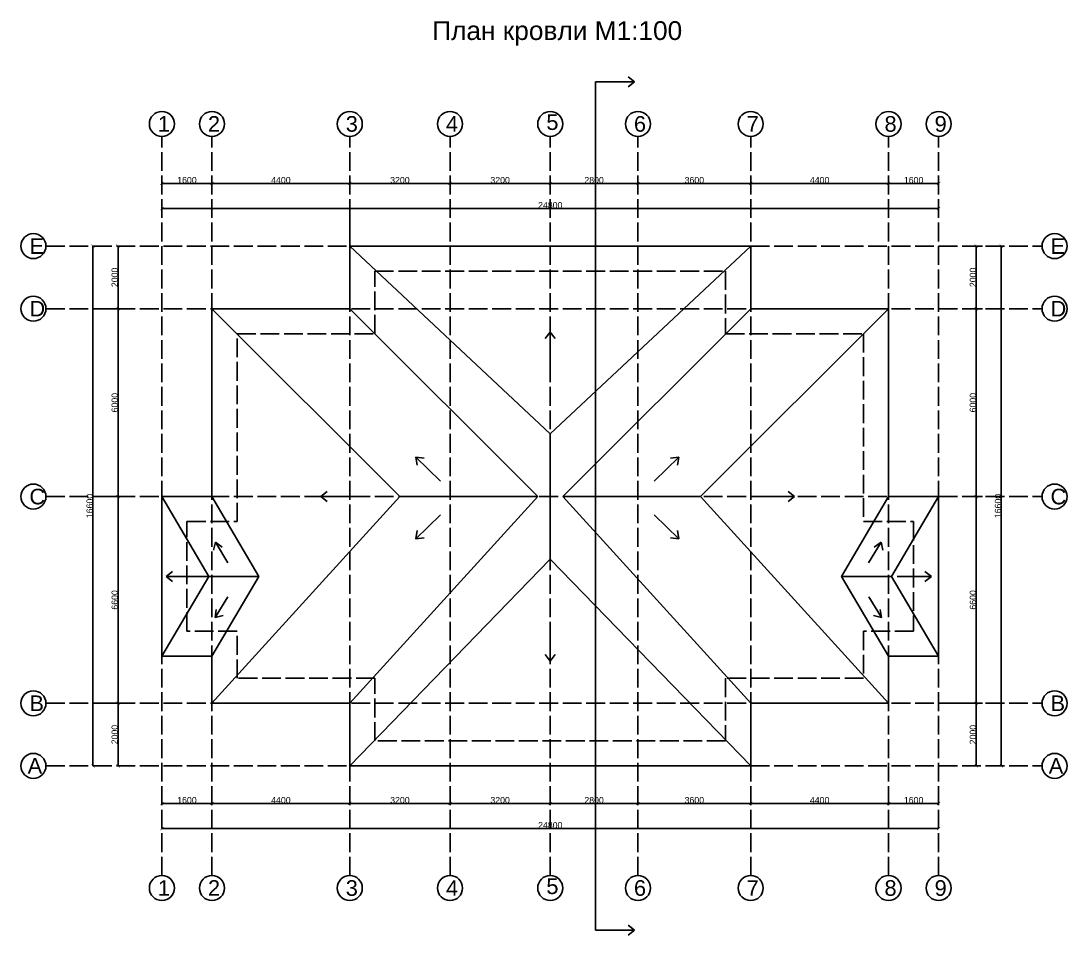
# Model space of a CAD drawing. Header units: millimetres. Extents: x -4280 to 435011, y -161394 to 27828.
# Drawn here: x 46955 to 80355, y -32604 to -3411 of the extents above; entities that cross this region are included whole.
import ezdxf

# ---------------------------------------------------------------- set-up
doc = ezdxf.new("R2010")
doc.units = ezdxf.units.MM
doc.header["$MEASUREMENT"] = 0
doc.linetypes.add('ACAD_ISO02W100', pattern=[15, 12, -3])
for name, color, linetype in [('Fasad bokovoy', 7, 'Continuous'), ('Fundament', 7, 'Continuous'), ('Krovla', 7, 'Continuous')]:
    doc.layers.add(name, color=color, linetype=linetype)
doc.styles.get("Standard").update_dxf_attribs({"font": 'arial.ttf'})
doc.dimstyles.new('GOST', dxfattribs={"dimtxt": 200, "dimasz": 100, "dimexe": 0.18, "dimexo": 0.06, "dimgap": 3, "dimtad": 1, "dimdec": 0, "dimzin": 0, "dimdsep": 46, "dimtxsty": 'Standard', "dimblk": 'ARCHTICK', "dimcen": 0.09, "dimclrt": 256, "dimadec": 0, "dimazin": 0, "dimtfac": 1, "dimtdec": 0, "dimtofl": 0, "dimtmove": 0, "dimatfit": 3, "dimldrblk": 'ARCHTICK', "dimfxl": 200, "dimfxlon": 1, "dimtolj": 1, "dimtzin": 0, "dimarcsym": 0})

# ---------------------------------------------------------------- blocks, each defined once
blk = doc.blocks.new('_ArchTick')
at = {"color": 0, "linetype": 'ByBlock', "const_width": 0.15}
blk.add_lwpolyline([(-0.5, -0.5), (0.5, 0.5)], dxfattribs=at)
blk = doc.blocks.new('*D349')
at = {"layer": 'Defpoints', "color": 0, "transparency": 16777216}
for p in [(49255, -10601), (53055, -10601), (53055, -27201)]:
    blk.add_point(p, dxfattribs=at)
at = {"layer": 'Fundament', "color": 0, "lineweight": -2, "transparency": 16777216}
for p, q in [((49455, -10601), (49254, -10601)), ((49255, -27201), (49255, -10601)), ((49455, -27201), (49254, -27201))]:
    blk.add_line(p, q, dxfattribs=at)
at = {"layer": 'Fundament', "color": 0, "lineweight": -2, "transparency": 16777216, "xscale": 100, "yscale": 100, "zscale": 100}
for p, rotation in [((49255, -10601), 90), ((49255, -27201), 270)]:
    blk.add_blockref('_ArchTick', p, dxfattribs=dict(at, rotation=rotation))
at = {"layer": 'Fundament', "transparency": 16777216, "insert": (49149, -18901), "char_height": 200, "attachment_point": 5, "rotation": 90}
blk.add_mtext('\\A1;16600', dxfattribs=at)
blk = doc.blocks.new('*D354')
at = {"layer": 'Defpoints', "color": 0, "transparency": 16777216}
for p in [(51455, -27001), (53055, -27001), (53055, -28401)]:
    blk.add_point(p, dxfattribs=at)
at = {"layer": 'Fundament', "color": 0, "lineweight": -2, "transparency": 16777216}
for p, q in [((51455, -28201), (51455, -28402)), ((53055, -28201), (53055, -28402)), ((51455, -28401), (53055, -28401))]:
    blk.add_line(p, q, dxfattribs=at)
at = {"layer": 'Fundament', "color": 0, "lineweight": -2, "transparency": 16777216, "xscale": 100, "yscale": 100, "zscale": 100, "rotation": 180}
blk.add_blockref('_ArchTick', (51455, -28401), dxfattribs=at)
at = {"layer": 'Fundament', "color": 0, "lineweight": -2, "transparency": 16777216, "xscale": 100, "yscale": 100, "zscale": 100}
blk.add_blockref('_ArchTick', (53055, -28401), dxfattribs=at)
at = {"layer": 'Fundament', "transparency": 16777216, "insert": (52255, -28296), "char_height": 200, "attachment_point": 5}
blk.add_mtext('\\A1;1600', dxfattribs=at)
blk = doc.blocks.new('*D355')
at = {"layer": 'Defpoints', "color": 0, "transparency": 16777216}
for p in [(57455, -25001), (53055, -27001), (57455, -28401)]:
    blk.add_point(p, dxfattribs=at)
at = {"layer": 'Fundament', "color": 0, "lineweight": -2, "transparency": 16777216}
for p, q in [((53055, -28201), (53055, -28402)), ((57455, -28201), (57455, -28402)), ((53055, -28401), (57455, -28401))]:
    blk.add_line(p, q, dxfattribs=at)
at = {"layer": 'Fundament', "color": 0, "lineweight": -2, "transparency": 16777216, "xscale": 100, "yscale": 100, "zscale": 100, "rotation": 180}
blk.add_blockref('_ArchTick', (53055, -28401), dxfattribs=at)
at = {"layer": 'Fundament', "color": 0, "lineweight": -2, "transparency": 16777216, "xscale": 100, "yscale": 100, "zscale": 100}
blk.add_blockref('_ArchTick', (57455, -28401), dxfattribs=at)
at = {"layer": 'Fundament', "transparency": 16777216, "insert": (55255, -28296), "char_height": 200, "attachment_point": 5}
blk.add_mtext('\\A1;4400', dxfattribs=at)
blk = doc.blocks.new('*D356')
at = {"layer": 'Defpoints', "color": 0, "transparency": 16777216}
for p in [(57455, -25001), (60655, -27001), (60655, -28401)]:
    blk.add_point(p, dxfattribs=at)
at = {"layer": 'Fundament', "color": 0, "lineweight": -2, "transparency": 16777216}
for p, q in [((57455, -28201), (57455, -28402)), ((60655, -28201), (60655, -28402)), ((57455, -28401), (60655, -28401))]:
    blk.add_line(p, q, dxfattribs=at)
at = {"layer": 'Fundament', "color": 0, "lineweight": -2, "transparency": 16777216, "xscale": 100, "yscale": 100, "zscale": 100, "rotation": 180}
blk.add_blockref('_ArchTick', (57455, -28401), dxfattribs=at)
at = {"layer": 'Fundament', "color": 0, "lineweight": -2, "transparency": 16777216, "xscale": 100, "yscale": 100, "zscale": 100}
blk.add_blockref('_ArchTick', (60655, -28401), dxfattribs=at)
at = {"layer": 'Fundament', "transparency": 16777216, "insert": (59055, -28296), "char_height": 200, "attachment_point": 5}
blk.add_mtext('\\A1;3200', dxfattribs=at)
blk = doc.blocks.new('*D357')
at = {"layer": 'Defpoints', "color": 0, "transparency": 16777216}
for p in [(60655, -27001), (63854, -27001), (63854, -28401)]:
    blk.add_point(p, dxfattribs=at)
at = {"layer": 'Fundament', "color": 0, "lineweight": -2, "transparency": 16777216}
for p, q in [((60655, -28201), (60655, -28402)), ((63854, -28201), (63854, -28402)), ((60655, -28401), (63854, -28401))]:
    blk.add_line(p, q, dxfattribs=at)
at = {"layer": 'Fundament', "color": 0, "lineweight": -2, "transparency": 16777216, "xscale": 100, "yscale": 100, "zscale": 100, "rotation": 180}
blk.add_blockref('_ArchTick', (60655, -28401), dxfattribs=at)
at = {"layer": 'Fundament', "color": 0, "lineweight": -2, "transparency": 16777216, "xscale": 100, "yscale": 100, "zscale": 100}
blk.add_blockref('_ArchTick', (63854, -28401), dxfattribs=at)
at = {"layer": 'Fundament', "transparency": 16777216, "insert": (62254, -28296), "char_height": 200, "attachment_point": 5}
blk.add_mtext('\\A1;3200', dxfattribs=at)
blk = doc.blocks.new('*D358')
at = {"layer": 'Defpoints', "color": 0, "transparency": 16777216}
for p in [(63854, -27001), (66655, -27001), (66655, -28401)]:
    blk.add_point(p, dxfattribs=at)
at = {"layer": 'Fundament', "color": 0, "lineweight": -2, "transparency": 16777216}
for p, q in [((63854, -28201), (63854, -28402)), ((66655, -28201), (66655, -28402)), ((63854, -28401), (66655, -28401))]:
    blk.add_line(p, q, dxfattribs=at)
at = {"layer": 'Fundament', "color": 0, "lineweight": -2, "transparency": 16777216, "xscale": 100, "yscale": 100, "zscale": 100, "rotation": 180}
blk.add_blockref('_ArchTick', (63854, -28401), dxfattribs=at)
at = {"layer": 'Fundament', "color": 0, "lineweight": -2, "transparency": 16777216, "xscale": 100, "yscale": 100, "zscale": 100}
blk.add_blockref('_ArchTick', (66655, -28401), dxfattribs=at)
at = {"layer": 'Fundament', "transparency": 16777216, "insert": (65254, -28296), "char_height": 200, "attachment_point": 5}
blk.add_mtext('\\A1;2800', dxfattribs=at)
blk = doc.blocks.new('*D350')
at = {"layer": 'Defpoints', "color": 0, "transparency": 16777216}
for p in [(70255, -25001), (66655, -27001), (70255, -28401)]:
    blk.add_point(p, dxfattribs=at)
at = {"layer": 'Fundament', "color": 0, "lineweight": -2, "transparency": 16777216}
for p, q in [((66655, -28201), (66655, -28402)), ((70255, -28201), (70255, -28402)), ((66655, -28401), (70255, -28401))]:
    blk.add_line(p, q, dxfattribs=at)
at = {"layer": 'Fundament', "color": 0, "lineweight": -2, "transparency": 16777216, "xscale": 100, "yscale": 100, "zscale": 100, "rotation": 180}
blk.add_blockref('_ArchTick', (66655, -28401), dxfattribs=at)
at = {"layer": 'Fundament', "color": 0, "lineweight": -2, "transparency": 16777216, "xscale": 100, "yscale": 100, "zscale": 100}
blk.add_blockref('_ArchTick', (70255, -28401), dxfattribs=at)
at = {"layer": 'Fundament', "transparency": 16777216, "insert": (68455, -28296), "char_height": 200, "attachment_point": 5}
blk.add_mtext('\\A1;3600', dxfattribs=at)
blk = doc.blocks.new('*D351')
at = {"layer": 'Defpoints', "color": 0, "transparency": 16777216}
for p in [(70255, -25001), (74655, -25001), (74655, -28402)]:
    blk.add_point(p, dxfattribs=at)
at = {"layer": 'Fundament', "color": 0, "lineweight": -2, "transparency": 16777216}
for p, q in [((70255, -28202), (70255, -28402)), ((74655, -28202), (74655, -28402)), ((70255, -28402), (74655, -28402))]:
    blk.add_line(p, q, dxfattribs=at)
at = {"layer": 'Fundament', "color": 0, "lineweight": -2, "transparency": 16777216, "xscale": 100, "yscale": 100, "zscale": 100, "rotation": 180}
blk.add_blockref('_ArchTick', (70255, -28402), dxfattribs=at)
at = {"layer": 'Fundament', "color": 0, "lineweight": -2, "transparency": 16777216, "xscale": 100, "yscale": 100, "zscale": 100}
blk.add_blockref('_ArchTick', (74655, -28402), dxfattribs=at)
at = {"layer": 'Fundament', "transparency": 16777216, "insert": (72455, -28296), "char_height": 200, "attachment_point": 5}
blk.add_mtext('\\A1;4400', dxfattribs=at)
blk = doc.blocks.new('*D352')
at = {"layer": 'Defpoints', "color": 0, "transparency": 16777216}
for p in [(74655, -25001), (76255, -25001), (76255, -28401)]:
    blk.add_point(p, dxfattribs=at)
at = {"layer": 'Fundament', "color": 0, "lineweight": -2, "transparency": 16777216}
for p, q in [((74655, -28201), (74655, -28402)), ((76255, -28201), (76255, -28402)), ((74655, -28401), (76255, -28401))]:
    blk.add_line(p, q, dxfattribs=at)
at = {"layer": 'Fundament', "color": 0, "lineweight": -2, "transparency": 16777216, "xscale": 100, "yscale": 100, "zscale": 100, "rotation": 180}
blk.add_blockref('_ArchTick', (74655, -28401), dxfattribs=at)
at = {"layer": 'Fundament', "color": 0, "lineweight": -2, "transparency": 16777216, "xscale": 100, "yscale": 100, "zscale": 100}
blk.add_blockref('_ArchTick', (76255, -28401), dxfattribs=at)
at = {"layer": 'Fundament', "transparency": 16777216, "insert": (75455, -28296), "char_height": 200, "attachment_point": 5}
blk.add_mtext('\\A1;1600', dxfattribs=at)
blk = doc.blocks.new('*D353')
at = {"layer": 'Defpoints', "color": 0, "transparency": 16777216}
for p in [(51455, -27001), (76255, -27001), (76255, -29201)]:
    blk.add_point(p, dxfattribs=at)
at = {"layer": 'Fundament', "color": 0, "lineweight": -2, "transparency": 16777216}
for p, q in [((51455, -29001), (51455, -29202)), ((76255, -29001), (76255, -29202)), ((51455, -29201), (76255, -29201))]:
    blk.add_line(p, q, dxfattribs=at)
at = {"layer": 'Fundament', "color": 0, "lineweight": -2, "transparency": 16777216, "xscale": 100, "yscale": 100, "zscale": 100, "rotation": 180}
blk.add_blockref('_ArchTick', (51455, -29201), dxfattribs=at)
at = {"layer": 'Fundament', "color": 0, "lineweight": -2, "transparency": 16777216, "xscale": 100, "yscale": 100, "zscale": 100}
blk.add_blockref('_ArchTick', (76255, -29201), dxfattribs=at)
at = {"layer": 'Fundament', "transparency": 16777216, "insert": (63855, -29096), "char_height": 200, "attachment_point": 5}
blk.add_mtext('\\A1;24800', dxfattribs=at)
blk = doc.blocks.new('*D345')
at = {"layer": 'Defpoints', "color": 0, "transparency": 16777216}
for p in [(49255, -25201), (50055, -25201), (51455, -27201)]:
    blk.add_point(p, dxfattribs=at)
at = {"layer": 'Fundament', "color": 0, "lineweight": -2, "transparency": 16777216}
for p, q in [((49855, -25201), (50055, -25201)), ((50055, -27201), (50055, -25201)), ((50255, -27201), (50054, -27201))]:
    blk.add_line(p, q, dxfattribs=at)
at = {"layer": 'Fundament', "color": 0, "lineweight": -2, "transparency": 16777216, "xscale": 100, "yscale": 100, "zscale": 100}
for p, rotation in [((50055, -25201), 90), ((50055, -27201), 270)]:
    blk.add_blockref('_ArchTick', p, dxfattribs=dict(at, rotation=rotation))
at = {"layer": 'Fundament', "transparency": 16777216, "insert": (49949, -26201), "char_height": 200, "attachment_point": 5, "rotation": 90}
blk.add_mtext('\\A1;2000', dxfattribs=at)
blk = doc.blocks.new('*D346')
at = {"layer": 'Defpoints', "color": 0, "transparency": 16777216}
for p in [(48655, -18601), (50055, -18601), (47755, -25201)]:
    blk.add_point(p, dxfattribs=at)
at = {"layer": 'Fundament', "color": 0, "lineweight": -2, "transparency": 16777216}
for p, q in [((49855, -18601), (50055, -18601)), ((50055, -25201), (50055, -18601)), ((49855, -25201), (50055, -25201))]:
    blk.add_line(p, q, dxfattribs=at)
at = {"layer": 'Fundament', "color": 0, "lineweight": -2, "transparency": 16777216, "xscale": 100, "yscale": 100, "zscale": 100}
for p, rotation in [((50055, -18601), 90), ((50055, -25201), 270)]:
    blk.add_blockref('_ArchTick', p, dxfattribs=dict(at, rotation=rotation))
at = {"layer": 'Fundament', "transparency": 16777216, "insert": (49949, -21901), "char_height": 200, "attachment_point": 5, "rotation": 90}
blk.add_mtext('\\A1;6600', dxfattribs=at)
blk = doc.blocks.new('*D347')
at = {"layer": 'Defpoints', "color": 0, "transparency": 16777216}
for p in [(47755, -12601), (50055, -12601), (48655, -18601)]:
    blk.add_point(p, dxfattribs=at)
at = {"layer": 'Fundament', "color": 0, "lineweight": -2, "transparency": 16777216}
for p, q in [((49855, -12601), (50055, -12601)), ((50055, -18601), (50055, -12601)), ((49855, -18601), (50055, -18601))]:
    blk.add_line(p, q, dxfattribs=at)
at = {"layer": 'Fundament', "color": 0, "lineweight": -2, "transparency": 16777216, "xscale": 100, "yscale": 100, "zscale": 100}
for p, rotation in [((50055, -12601), 90), ((50055, -18601), 270)]:
    blk.add_blockref('_ArchTick', p, dxfattribs=dict(at, rotation=rotation))
at = {"layer": 'Fundament', "transparency": 16777216, "insert": (49949, -15601), "char_height": 200, "attachment_point": 5, "rotation": 90}
blk.add_mtext('\\A1;6000', dxfattribs=at)
blk = doc.blocks.new('*D348')
at = {"layer": 'Defpoints', "color": 0, "transparency": 16777216}
for p in [(77455, -10601), (78855, -10601), (75155, -12601)]:
    blk.add_point(p, dxfattribs=at)
at = {"layer": 'Fundament', "color": 0, "lineweight": -2, "transparency": 16777216}
for p, q in [((77655, -10601), (77455, -10601)), ((77455, -12601), (77455, -10601)), ((77255, -12601), (77455, -12601))]:
    blk.add_line(p, q, dxfattribs=at)
at = {"layer": 'Fundament', "color": 0, "lineweight": -2, "transparency": 16777216, "xscale": 100, "yscale": 100, "zscale": 100}
for p, rotation in [((77455, -10601), 90), ((77455, -12601), 270)]:
    blk.add_blockref('_ArchTick', p, dxfattribs=dict(at, rotation=rotation))
at = {"layer": 'Fundament', "transparency": 16777216, "insert": (77350, -11601), "char_height": 200, "attachment_point": 5, "rotation": 90}
blk.add_mtext('\\A1;2000', dxfattribs=at)
blk = doc.blocks.new('*D361')
at = {"layer": 'Defpoints', "color": 0, "transparency": 16777216}
for p in [(74455, -10601), (78255, -10601), (74455, -27201)]:
    blk.add_point(p, dxfattribs=at)
at = {"layer": 'Fundament', "color": 0, "lineweight": -2, "transparency": 16777216}
for p, q in [((78055, -10601), (78255, -10601)), ((78255, -27201), (78255, -10601)), ((78055, -27201), (78255, -27201))]:
    blk.add_line(p, q, dxfattribs=at)
at = {"layer": 'Fundament', "color": 0, "lineweight": -2, "transparency": 16777216, "xscale": 100, "yscale": 100, "zscale": 100}
for p, rotation in [((78255, -10601), 90), ((78255, -27201), 270)]:
    blk.add_blockref('_ArchTick', p, dxfattribs=dict(at, rotation=rotation))
at = {"layer": 'Fundament', "transparency": 16777216, "insert": (78149, -18901), "char_height": 200, "attachment_point": 5, "rotation": 90}
blk.add_mtext('\\A1;16600', dxfattribs=at)
blk = doc.blocks.new('*D362')
at = {"layer": 'Defpoints', "color": 0, "transparency": 16777216}
for p in [(77455, -25201), (78255, -25201), (76055, -27201)]:
    blk.add_point(p, dxfattribs=at)
at = {"layer": 'Fundament', "color": 0, "lineweight": -2, "transparency": 16777216}
for p, q in [((77655, -25201), (77454, -25201)), ((77455, -27201), (77455, -25201)), ((77255, -27201), (77455, -27201))]:
    blk.add_line(p, q, dxfattribs=at)
at = {"layer": 'Fundament', "color": 0, "lineweight": -2, "transparency": 16777216, "xscale": 100, "yscale": 100, "zscale": 100}
for p, rotation in [((77455, -25201), 90), ((77455, -27201), 270)]:
    blk.add_blockref('_ArchTick', p, dxfattribs=dict(at, rotation=rotation))
at = {"layer": 'Fundament', "transparency": 16777216, "insert": (77349, -26201), "char_height": 200, "attachment_point": 5, "rotation": 90}
blk.add_mtext('\\A1;2000', dxfattribs=at)
blk = doc.blocks.new('*D363')
at = {"layer": 'Defpoints', "color": 0, "transparency": 16777216}
for p in [(77455, -18601), (78855, -18601), (79755, -25201)]:
    blk.add_point(p, dxfattribs=at)
at = {"layer": 'Fundament', "color": 0, "lineweight": -2, "transparency": 16777216}
for p, q in [((77655, -18601), (77454, -18601)), ((77455, -25201), (77455, -18601)), ((77655, -25201), (77454, -25201))]:
    blk.add_line(p, q, dxfattribs=at)
at = {"layer": 'Fundament', "color": 0, "lineweight": -2, "transparency": 16777216, "xscale": 100, "yscale": 100, "zscale": 100}
for p, rotation in [((77455, -18601), 90), ((77455, -25201), 270)]:
    blk.add_blockref('_ArchTick', p, dxfattribs=dict(at, rotation=rotation))
at = {"layer": 'Fundament', "transparency": 16777216, "insert": (77349, -21901), "char_height": 200, "attachment_point": 5, "rotation": 90}
blk.add_mtext('\\A1;6600', dxfattribs=at)
blk = doc.blocks.new('*D364')
at = {"layer": 'Defpoints', "color": 0, "transparency": 16777216}
for p in [(77455, -12601), (79755, -12601), (78855, -18601)]:
    blk.add_point(p, dxfattribs=at)
at = {"layer": 'Fundament', "color": 0, "lineweight": -2, "transparency": 16777216}
for p, q in [((77655, -12601), (77454, -12601)), ((77455, -18601), (77455, -12601)), ((77655, -18601), (77454, -18601))]:
    blk.add_line(p, q, dxfattribs=at)
at = {"layer": 'Fundament', "color": 0, "lineweight": -2, "transparency": 16777216, "xscale": 100, "yscale": 100, "zscale": 100}
for p, rotation in [((77455, -12601), 90), ((77455, -18601), 270)]:
    blk.add_blockref('_ArchTick', p, dxfattribs=dict(at, rotation=rotation))
at = {"layer": 'Fundament', "transparency": 16777216, "insert": (77349, -15601), "char_height": 200, "attachment_point": 5, "rotation": 90}
blk.add_mtext('\\A1;6000', dxfattribs=at)
blk = doc.blocks.new('*D365')
at = {"layer": 'Defpoints', "color": 0, "transparency": 16777216}
for p in [(50055, -10601), (50055, -10601), (50055, -12601)]:
    blk.add_point(p, dxfattribs=at)
at = {"layer": 'Fasad bokovoy', "color": 0, "lineweight": -2, "transparency": 16777216}
for p, q in [((50055, -10601), (50054, -10601)), ((50055, -12601), (50055, -10601)), ((50055, -12601), (50054, -12601))]:
    blk.add_line(p, q, dxfattribs=at)
at = {"layer": 'Fasad bokovoy', "color": 0, "lineweight": -2, "transparency": 16777216, "xscale": 100, "yscale": 100, "zscale": 100}
for p, rotation in [((50055, -10601), 90), ((50055, -12601), 270)]:
    blk.add_blockref('_ArchTick', p, dxfattribs=dict(at, rotation=rotation))
at = {"layer": 'Fasad bokovoy', "transparency": 16777216, "insert": (49949, -11601), "char_height": 200, "attachment_point": 5, "rotation": 90}
blk.add_mtext('\\A1;2000', dxfattribs=at)
blk = doc.blocks.new('*D366')
at = {"layer": 'Defpoints', "color": 0, "transparency": 16777216}
for p in [(51455, -7201), (53055, -7201), (53055, -8601)]:
    blk.add_point(p, dxfattribs=at)
at = {"layer": 'Fundament', "color": 0, "lineweight": -2, "transparency": 16777216}
for p, q in [((51455, -8401), (51455, -8601)), ((51455, -8601), (53055, -8601)), ((53055, -8401), (53055, -8601))]:
    blk.add_line(p, q, dxfattribs=at)
at = {"layer": 'Fundament', "color": 0, "lineweight": -2, "transparency": 16777216, "xscale": 100, "yscale": 100, "zscale": 100, "rotation": 180}
blk.add_blockref('_ArchTick', (51455, -8601), dxfattribs=at)
at = {"layer": 'Fundament', "color": 0, "lineweight": -2, "transparency": 16777216, "xscale": 100, "yscale": 100, "zscale": 100}
blk.add_blockref('_ArchTick', (53055, -8601), dxfattribs=at)
at = {"layer": 'Fundament', "transparency": 16777216, "insert": (52255, -8496), "char_height": 200, "attachment_point": 5}
blk.add_mtext('\\A1;1600', dxfattribs=at)
blk = doc.blocks.new('*D367')
at = {"layer": 'Defpoints', "color": 0, "transparency": 16777216}
for p in [(57455, -5201), (53055, -7201), (57455, -8601)]:
    blk.add_point(p, dxfattribs=at)
at = {"layer": 'Fundament', "color": 0, "lineweight": -2, "transparency": 16777216}
for p, q in [((53055, -8401), (53055, -8601)), ((53055, -8601), (57455, -8601)), ((57455, -8401), (57455, -8601))]:
    blk.add_line(p, q, dxfattribs=at)
at = {"layer": 'Fundament', "color": 0, "lineweight": -2, "transparency": 16777216, "xscale": 100, "yscale": 100, "zscale": 100, "rotation": 180}
blk.add_blockref('_ArchTick', (53055, -8601), dxfattribs=at)
at = {"layer": 'Fundament', "color": 0, "lineweight": -2, "transparency": 16777216, "xscale": 100, "yscale": 100, "zscale": 100}
blk.add_blockref('_ArchTick', (57455, -8601), dxfattribs=at)
at = {"layer": 'Fundament', "transparency": 16777216, "insert": (55255, -8496), "char_height": 200, "attachment_point": 5}
blk.add_mtext('\\A1;4400', dxfattribs=at)
blk = doc.blocks.new('*D368')
at = {"layer": 'Defpoints', "color": 0, "transparency": 16777216}
for p in [(57455, -5201), (60655, -7201), (60655, -8601)]:
    blk.add_point(p, dxfattribs=at)
at = {"layer": 'Fundament', "color": 0, "lineweight": -2, "transparency": 16777216}
for p, q in [((57455, -8401), (57455, -8601)), ((57455, -8601), (60655, -8601)), ((60655, -8401), (60655, -8601))]:
    blk.add_line(p, q, dxfattribs=at)
at = {"layer": 'Fundament', "color": 0, "lineweight": -2, "transparency": 16777216, "xscale": 100, "yscale": 100, "zscale": 100, "rotation": 180}
blk.add_blockref('_ArchTick', (57455, -8601), dxfattribs=at)
at = {"layer": 'Fundament', "color": 0, "lineweight": -2, "transparency": 16777216, "xscale": 100, "yscale": 100, "zscale": 100}
blk.add_blockref('_ArchTick', (60655, -8601), dxfattribs=at)
at = {"layer": 'Fundament', "transparency": 16777216, "insert": (59055, -8496), "char_height": 200, "attachment_point": 5}
blk.add_mtext('\\A1;3200', dxfattribs=at)
blk = doc.blocks.new('*D369')
at = {"layer": 'Defpoints', "color": 0, "transparency": 16777216}
for p in [(60655, -7201), (63854, -7201), (63854, -8601)]:
    blk.add_point(p, dxfattribs=at)
at = {"layer": 'Fundament', "color": 0, "lineweight": -2, "transparency": 16777216}
for p, q in [((60655, -8401), (60655, -8601)), ((60655, -8601), (63854, -8601)), ((63854, -8401), (63854, -8601))]:
    blk.add_line(p, q, dxfattribs=at)
at = {"layer": 'Fundament', "color": 0, "lineweight": -2, "transparency": 16777216, "xscale": 100, "yscale": 100, "zscale": 100, "rotation": 180}
blk.add_blockref('_ArchTick', (60655, -8601), dxfattribs=at)
at = {"layer": 'Fundament', "color": 0, "lineweight": -2, "transparency": 16777216, "xscale": 100, "yscale": 100, "zscale": 100}
blk.add_blockref('_ArchTick', (63854, -8601), dxfattribs=at)
at = {"layer": 'Fundament', "transparency": 16777216, "insert": (62254, -8496), "char_height": 200, "attachment_point": 5}
blk.add_mtext('\\A1;3200', dxfattribs=at)
blk = doc.blocks.new('*D370')
at = {"layer": 'Defpoints', "color": 0, "transparency": 16777216}
for p in [(63854, -7201), (66655, -7201), (66655, -8601)]:
    blk.add_point(p, dxfattribs=at)
at = {"layer": 'Fundament', "color": 0, "lineweight": -2, "transparency": 16777216}
for p, q in [((63854, -8401), (63854, -8601)), ((63854, -8601), (66655, -8601)), ((66655, -8401), (66655, -8601))]:
    blk.add_line(p, q, dxfattribs=at)
at = {"layer": 'Fundament', "color": 0, "lineweight": -2, "transparency": 16777216, "xscale": 100, "yscale": 100, "zscale": 100, "rotation": 180}
blk.add_blockref('_ArchTick', (63854, -8601), dxfattribs=at)
at = {"layer": 'Fundament', "color": 0, "lineweight": -2, "transparency": 16777216, "xscale": 100, "yscale": 100, "zscale": 100}
blk.add_blockref('_ArchTick', (66655, -8601), dxfattribs=at)
at = {"layer": 'Fundament', "transparency": 16777216, "insert": (65254, -8496), "char_height": 200, "attachment_point": 5}
blk.add_mtext('\\A1;2800', dxfattribs=at)
blk = doc.blocks.new('*D371')
at = {"layer": 'Defpoints', "color": 0, "transparency": 16777216}
for p in [(70255, -5201), (66655, -7201), (70255, -8601)]:
    blk.add_point(p, dxfattribs=at)
at = {"layer": 'Fundament', "color": 0, "lineweight": -2, "transparency": 16777216}
for p, q in [((66655, -8401), (66655, -8601)), ((66655, -8601), (70255, -8601)), ((70255, -8401), (70255, -8601))]:
    blk.add_line(p, q, dxfattribs=at)
at = {"layer": 'Fundament', "color": 0, "lineweight": -2, "transparency": 16777216, "xscale": 100, "yscale": 100, "zscale": 100, "rotation": 180}
blk.add_blockref('_ArchTick', (66655, -8601), dxfattribs=at)
at = {"layer": 'Fundament', "color": 0, "lineweight": -2, "transparency": 16777216, "xscale": 100, "yscale": 100, "zscale": 100}
blk.add_blockref('_ArchTick', (70255, -8601), dxfattribs=at)
at = {"layer": 'Fundament', "transparency": 16777216, "insert": (68455, -8496), "char_height": 200, "attachment_point": 5}
blk.add_mtext('\\A1;3600', dxfattribs=at)
blk = doc.blocks.new('*D372')
at = {"layer": 'Defpoints', "color": 0, "transparency": 16777216}
for p in [(70255, -5201), (74655, -5201), (74655, -8601)]:
    blk.add_point(p, dxfattribs=at)
at = {"layer": 'Fundament', "color": 0, "lineweight": -2, "transparency": 16777216}
for p, q in [((70255, -8401), (70255, -8602)), ((70255, -8601), (74655, -8601)), ((74655, -8401), (74655, -8602))]:
    blk.add_line(p, q, dxfattribs=at)
at = {"layer": 'Fundament', "color": 0, "lineweight": -2, "transparency": 16777216, "xscale": 100, "yscale": 100, "zscale": 100, "rotation": 180}
blk.add_blockref('_ArchTick', (70255, -8601), dxfattribs=at)
at = {"layer": 'Fundament', "color": 0, "lineweight": -2, "transparency": 16777216, "xscale": 100, "yscale": 100, "zscale": 100}
blk.add_blockref('_ArchTick', (74655, -8601), dxfattribs=at)
at = {"layer": 'Fundament', "transparency": 16777216, "insert": (72455, -8496), "char_height": 200, "attachment_point": 5}
blk.add_mtext('\\A1;4400', dxfattribs=at)
blk = doc.blocks.new('*D373')
at = {"layer": 'Defpoints', "color": 0, "transparency": 16777216}
for p in [(74655, -5201), (76255, -5201), (76255, -8601)]:
    blk.add_point(p, dxfattribs=at)
at = {"layer": 'Fundament', "color": 0, "lineweight": -2, "transparency": 16777216}
for p, q in [((74655, -8401), (74655, -8601)), ((74655, -8601), (76255, -8601)), ((76255, -8401), (76255, -8601))]:
    blk.add_line(p, q, dxfattribs=at)
at = {"layer": 'Fundament', "color": 0, "lineweight": -2, "transparency": 16777216, "xscale": 100, "yscale": 100, "zscale": 100, "rotation": 180}
blk.add_blockref('_ArchTick', (74655, -8601), dxfattribs=at)
at = {"layer": 'Fundament', "color": 0, "lineweight": -2, "transparency": 16777216, "xscale": 100, "yscale": 100, "zscale": 100}
blk.add_blockref('_ArchTick', (76255, -8601), dxfattribs=at)
at = {"layer": 'Fundament', "transparency": 16777216, "insert": (75455, -8496), "char_height": 200, "attachment_point": 5}
blk.add_mtext('\\A1;1600', dxfattribs=at)
blk = doc.blocks.new('*D374')
at = {"layer": 'Defpoints', "color": 0, "transparency": 16777216}
for p in [(51455, -7201), (76255, -7201), (76255, -9401)]:
    blk.add_point(p, dxfattribs=at)
at = {"layer": 'Fundament', "color": 0, "lineweight": -2, "transparency": 16777216}
for p, q in [((51455, -9201), (51455, -9401)), ((76255, -9201), (76255, -9401)), ((51455, -9401), (76255, -9401))]:
    blk.add_line(p, q, dxfattribs=at)
at = {"layer": 'Fundament', "color": 0, "lineweight": -2, "transparency": 16777216, "xscale": 100, "yscale": 100, "zscale": 100, "rotation": 180}
blk.add_blockref('_ArchTick', (51455, -9401), dxfattribs=at)
at = {"layer": 'Fundament', "color": 0, "lineweight": -2, "transparency": 16777216, "xscale": 100, "yscale": 100, "zscale": 100}
blk.add_blockref('_ArchTick', (76255, -9401), dxfattribs=at)
at = {"layer": 'Fundament', "transparency": 16777216, "insert": (63855, -9296), "char_height": 200, "attachment_point": 5}
blk.add_mtext('\\A1;24800', dxfattribs=at)

msp = doc.modelspace()

# ---------------------------------------------------------------- linework, layer by layer
at = {"layer": 'Fasad bokovoy', "color": 18, "true_color": 0x000000}
for p, q in [((66548.2, -5357.2), (66341, -5196.5)), ((65302.7, -32442.9), (65302.7, -5357.2)), ((65302.7, -5357.2), (66548.2, -5357.2)), ((66548.2, -5357.2), (66341, -5517.9)), ((66548.2, -32442.9), (66341, -32282.2)), ((65302.7, -32442.9), (66548.2, -32442.9)), ((66548.2, -32442.9), (66341, -32603.5))]:
    msp.add_line(p, q, dxfattribs=at)
at = {"layer": 'Fasad bokovoy'}
for p, q in [((57454.5, -10601.4), (57454.5, -9401.4)), ((76254.5, -25201.4), (77454.5, -25201.4))]:
    msp.add_line(p, q, dxfattribs=at)
at = {"layer": 'Fasad bokovoy', "color": 1}
for p, q in [((63854.5, -13347.6), (63693.8, -13554.9)), ((63854.5, -14442.4), (63854.5, -13347.6)), ((63854.5, -13347.6), (64015.2, -13554.9)), ((60352.2, -18103.7), (59565.4, -17342.4)), ((59565.4, -17342.4), (59602.6, -17602)), ((59565.4, -17342.4), (59826.1, -17371.1)), ((67168, -18103.7), (67954.8, -17342.4)), ((67954.8, -17342.4), (67694.1, -17371.1)), ((67954.8, -17342.4), (67917.6, -17602)), ((56529.1, -18601.4), (56736.4, -18440.7)), ((57623.9, -18601.4), (56529.1, -18601.4)), ((56529.1, -18601.4), (56736.4, -18762.1)), ((70560.4, -18601.4), (71655.2, -18601.4)), ((71655.2, -18601.4), (71447.9, -18440.7)), ((71655.2, -18601.4), (71447.9, -18762.1)), ((60352.2, -19186.1), (59565.4, -19947.4)), ((67168, -19186.1), (67954.8, -19947.4)), ((59565.4, -19947.4), (59602.6, -19687.7)), ((67954.8, -19947.4), (67917.6, -19687.7)), ((59565.4, -19947.4), (59826.1, -19918.7)), ((67954.8, -19947.4), (67694.1, -19918.7)), ((53163.3, -20060.8), (53102.5, -20315.9)), ((53163.3, -20060.8), (53377.1, -20212.6)), ((53163.3, -20060.8), (53561.1, -20720.1)), ((74415.2, -20060.8), (74017.3, -20720.1)), ((74415.2, -20060.8), (74201.3, -20212.6)), ((74415.2, -20060.8), (74475.9, -20315.9)), ((51591.2, -21153), (51798.5, -20992.3)), ((76022.7, -21153), (75815.4, -20992.3)), ((52686, -21153), (51591.2, -21153)), ((51591.2, -21153), (51798.5, -21313.7)), ((74927.9, -21153), (76022.7, -21153)), ((76022.7, -21153), (75815.4, -21313.7)), ((53152.2, -22462.1), (53556.6, -21806.8)), ((74426.2, -22462.1), (74021.8, -21806.8)), ((53152.2, -22462.1), (53189.5, -22202.5)), ((74426.2, -22462.1), (74389, -22202.5)), ((53152.2, -22462.1), (53406.9, -22399.5)), ((74426.2, -22462.1), (74171.5, -22399.5)), ((63854.5, -22760.7), (63854.5, -23855.5)), ((63854.5, -23855.5), (63693.8, -23648.2)), ((63854.5, -23855.5), (64015.2, -23648.2))]:
    msp.add_line(p, q, dxfattribs=at)
at = {"layer": 'Fundament', "color": 251, "linetype": 'ACAD_ISO02W100', "ltscale": 50, "true_color": 0x636466}
for p, q in [((51454.5, -30701.4), (51454.5, -7101.2)), ((53054.5, -30701.4), (53054.5, -7101.2)), ((57454.5, -30701.4), (57454.5, -7101.2)), ((60654.5, -30701.4), (60654.5, -7101.2)), ((63854.2, -30701.4), (63854.2, -7101.2)), ((66654.5, -30701.4), (66654.5, -7101.2)), ((70254.5, -30701.4), (70254.5, -7101.2)), ((74654.5, -30701.4), (74654.5, -7101.2)), ((76254.5, -30701.4), (76254.5, -7101.2)), ((47754.5, -10601.4), (79555.1, -10601.4)), ((47754.5, -12601.4), (79555.1, -12601.4)), ((47754.5, -18601.4), (79555.1, -18601.4)), ((47754.5, -27201.4), (79555.1, -27201.4))]:
    msp.add_line(p, q, dxfattribs=at)
at = {"layer": 'Fundament', "color": 252, "linetype": 'ACAD_ISO02W100', "ltscale": 50, "true_color": 0x939598}
msp.add_line((47754.5, -25201.4), (79555.1, -25201.4), dxfattribs=at)
at = {"layer": 'Fundament'}
for centre in [(51454.5, -6701.2), (53054.5, -6701.2), (57454.5, -6701.2), (60654.5, -6701.2), (63854.2, -6701.2), (66654.5, -6701.2), (70254.5, -6701.2), (74654.5, -6701.2), (76254.5, -6701.2), (47354.5, -10601.4), (79955.1, -10601.4), (47354.5, -12601.4), (79955.1, -12601.4), (47354.5, -18601.4), (79955.1, -18601.4), (47354.5, -25201.4), (79955.1, -25201.4), (47354.5, -27201.4), (79955.1, -27201.4), (51454.5, -31101.4), (53054.5, -31101.4), (57454.5, -31101.4), (60654.5, -31101.4), (63854.2, -31101.4), (66654.5, -31101.4), (70254.5, -31101.4), (74654.5, -31101.4), (76254.5, -31101.4)]:
    msp.add_circle(centre, 400, dxfattribs=at)
at = {"layer": 'Krovla', "color": 18, "true_color": 0x000000}
for p, q in [((70254.5, -10601.4), (57454.5, -10601.4)), ((57454.5, -10601.4), (57454.5, -12601.4)), ((57454.5, -12601.4), (53054.5, -12601.4)), ((53054.5, -12601.4), (53054.5, -18601.4)), ((70254.5, -12601.4), (74654.5, -12601.4)), ((74654.5, -18601.4), (74654.5, -12601.4)), ((53054.5, -18601.4), (51454.5, -18601.4)), ((51454.5, -18601.4), (51454.5, -23701.4)), ((74654.5, -18601.4), (76254.5, -18601.4)), ((76254.5, -18601.4), (76254.5, -23701.4)), ((53054.5, -23701.4), (51454.5, -23701.4)), ((53054.5, -23701.4), (53054.5, -25201.4)), ((74654.5, -25201.4), (74654.5, -23701.4)), ((74654.5, -23701.4), (76254.5, -23701.4)), ((57454.5, -25201.4), (57454.5, -27201.4))]:
    msp.add_line(p, q, dxfattribs=at)
at = {"layer": 'Krovla'}
for p, q in [((63854.5, -16601.4), (57454.5, -10601.4)), ((63854.5, -16601.4), (70254.5, -10601.4)), ((70254.5, -10601.4), (70254.5, -12601.4)), ((59054.5, -18601.4), (53054.5, -12601.4)), ((57454.5, -12601.4), (63454.5, -18601.4)), ((64254.5, -18601.4), (70254.5, -12601.4)), ((68654.5, -18601.4), (74654.5, -12601.4)), ((63854.5, -18601.4), (63854.5, -16601.4)), ((51454.5, -18601.4), (52954.5, -21151.4)), ((59054.5, -18601.4), (53054.5, -25201.4)), ((54554.5, -21151.4), (53054.5, -18601.4)), ((57454.5, -25201.4), (63454.5, -18601.4)), ((59054.5, -18601.4), (63454.5, -18601.4)), ((63854.5, -18601.4), (63854.5, -20601.4)), ((64254.5, -18601.4), (70254.5, -25201.4)), ((64254.5, -18601.4), (68654.5, -18601.4)), ((74654.5, -25201.4), (68654.5, -18601.4)), ((73154.5, -21151.4), (74654.5, -18601.4)), ((76254.5, -18601.4), (74754.5, -21151.4)), ((63854.5, -20601.4), (57454.5, -27201.4)), ((63854.5, -20601.4), (70254.5, -27201.4)), ((51454.5, -23701.4), (52954.5, -21151.4)), ((54167.7, -21151.4), (52567.7, -21151.4)), ((52954.5, -21151.4), (54554.5, -21151.4)), ((54554.5, -21151.4), (53054.5, -23701.4)), ((74754.5, -21151.4), (73154.5, -21151.4)), ((73154.5, -21151.4), (74654.5, -23701.4)), ((76254.5, -23701.4), (74754.5, -21151.4)), ((57454.5, -25201.4), (53054.5, -25201.4)), ((70254.5, -25201.4), (70254.5, -27201.4)), ((74654.5, -25201.4), (70254.5, -25201.4)), ((57454.5, -27201.4), (70254.5, -27201.4))]:
    msp.add_line(p, q, dxfattribs=at)
msp.add_lwpolyline([(51454.5, -23701.4), (51454.5, -18601.4), (53054.5, -18601.4), (53054.5, -12601.4), (57454.5, -12601.4), (57454.5, -10601.4), (70254.5, -10601.4), (70254.5, -12601.4), (74654.5, -12601.4), (74654.5, -18601.4), (76254.5, -18601.4), (76254.5, -23701.4), (74654.5, -23701.4), (74654.5, -25201.4), (70254.5, -25201.4), (70254.5, -27201.4), (57454.5, -27201.4), (57454.5, -25201.4), (53054.5, -25201.4), (53054.5, -23701.4), (51454.5, -23701.4)], dxfattribs=at)
at = {"layer": 'Krovla', "color": 18, "linetype": 'ACAD_ISO02W100', "ltscale": 50, "true_color": 0x000000}
msp.add_lwpolyline([(52254.5, -22901.4), (52254.5, -19401.4), (53854.5, -19401.4), (53854.5, -13401.4), (58254.5, -13401.4), (58254.5, -11401.4), (69454.5, -11401.4), (69454.5, -13401.4), (73854.5, -13401.4), (73854.5, -19401.4), (75454.5, -19401.4), (75454.5, -22901.4), (73854.5, -22901.4), (73854.5, -24401.4), (69454.5, -24401.4), (69454.5, -26401.4), (58254.5, -26401.4), (58254.5, -24401.4), (53854.5, -24401.4), (53854.5, -22901.4)], close=True, dxfattribs=at)

# ---------------------------------------------------------------- texts
at = {"layer": 'Fundament', "char_height": 498.7, "attachment_point": 1}
for s, insert in [('1', (51325.6, -6450.5)), ('2', (52925.6, -6450.5)), ('3', (57325.6, -6450.5)), ('4', (60525.6, -6450.5)), ('5', (63730, -6394.4)), ('6', (66525.6, -6450.5)), ('7', (70125.6, -6450.5)), ('8', (74525.6, -6450.5)), ('9', (76125.6, -6450.5)), ('E', (47225.6, -10350.7)), ('E', (79826.2, -10350.7)), ('D', (47225.6, -12350.7)), ('D', (79826.2, -12350.7)), ('C', (47225.6, -18350.7)), ('C', (79826.2, -18350.7)), ('B', (47225.6, -24950.7)), ('B', (79826.2, -24950.7)), ('A', (47168.9, -26950.7)), ('A', (79769.4, -26950.7)), ('1', (51325.6, -30850.7)), ('2', (52925.6, -30850.7)), ('3', (57325.6, -30850.7)), ('4', (60525.6, -30850.7)), ('5', (63730, -30794.6)), ('6', (66525.6, -30850.7)), ('7', (70125.6, -30850.7)), ('8', (74525.6, -30850.7)), ('9', (76125.6, -30850.7))]:
    msp.add_mtext_dynamic_manual_height_columns(s, width=498.651, gutter_width=0.712, heights=[0], dxfattribs=dict(at, insert=insert))
at = {"layer": 'Krovla', "insert": (60084.7, -3420.1), "char_height": 600, "attachment_point": 1}
msp.add_mtext_dynamic_manual_height_columns('План кровли М1:100', width=7925.351, gutter_width=1, heights=[0], dxfattribs=at)

# ---------------------------------------------------------------- dimensions: what is measured, and where the dimension line sits
at = {"layer": 'Fasad bokovoy'}
dim = msp.add_linear_dim(base=(50054.5, -10601.4), p1=(50054.7, -12601.4), p2=(50054.7, -10601.4), angle=90, dimstyle='GOST', dxfattribs=at)
dim.commit()
dim.dimension.update_dxf_attribs({"geometry": '*D365', "text_midpoint": (49949.4, -11601.4)})
at = {"layer": 'Fundament'}
for base, p1, p2, picture, middle in [((57454.5, -8601.2), (53054.5, -7201.2), (57454.5, -5201.2), '*D367', (55254.5, -8496.1)), ((60654.5, -8601.2), (57454.5, -5201.2), (60654.5, -7201.2), '*D368', (59054.5, -8496)), ((70254.5, -8601.2), (66654.5, -7201.2), (70254.5, -5201.2), '*D371', (68454.5, -8496)), ((74654.5, -8601.4), (70254.5, -5201.2), (74654.5, -5201.2), '*D372', (72454.5, -8496.3)), ((76254.5, -8601.2), (74654.5, -5201.2), (76254.5, -5201.2), '*D373', (75454.5, -8496.1)), ((63854.2, -8601.2), (60654.5, -7201.2), (63854.2, -7201.2), '*D369', (62254.4, -8496)), ((66654.5, -8601.2), (63854.2, -7201.2), (66654.5, -7201.2), '*D370', (65254.4, -8496.1)), ((57454.5, -28401.4), (53054.5, -27001.4), (57454.5, -25001.4), '*D355', (55254.5, -28296.3)), ((60654.5, -28401.4), (57454.5, -25001.4), (60654.5, -27001.4), '*D356', (59054.5, -28296.2)), ((70254.5, -28401.4), (66654.5, -27001.4), (70254.5, -25001.4), '*D350', (68454.5, -28296.2)), ((74654.5, -28401.6), (70254.5, -25001.4), (74654.5, -25001.4), '*D351', (72454.5, -28296.5)), ((76254.5, -28401.4), (74654.5, -25001.4), (76254.5, -25001.4), '*D352', (75454.5, -28296.3)), ((63854.2, -28401.4), (60654.5, -27001.4), (63854.2, -27001.4), '*D357', (62254.4, -28296.2)), ((66654.5, -28401.4), (63854.2, -27001.4), (66654.5, -27001.4), '*D358', (65254.4, -28296.3))]:
    dim = msp.add_linear_dim(base=base, p1=p1, p2=p2, dimstyle='GOST', override={"dimtmove": 1}, dxfattribs=at)
    dim.commit()
    dim.dimension.update_dxf_attribs({"geometry": picture, "text_midpoint": middle})
for base, p1, p2, picture, middle in [((53054.5, -8601.2), (51454.5, -7201.2), (53054.5, -7201.2), '*D366', (52254.5, -8496.1)), ((76254.5, -9401.2), (51454.5, -7201.2), (76254.5, -7201.2), '*D374', (63854.5, -9296.1)), ((53054.5, -28401.4), (51454.5, -27001.4), (53054.5, -27001.4), '*D354', (52254.5, -28296.3)), ((76254.5, -29201.4), (51454.5, -27001.4), (76254.5, -27001.4), '*D353', (63854.5, -29096.3))]:
    dim = msp.add_linear_dim(base=base, p1=p1, p2=p2, dimstyle='GOST', dxfattribs=at)
    dim.commit()
    dim.dimension.update_dxf_attribs({"geometry": picture, "text_midpoint": middle})
for base, p1, p2, picture, middle in [((49254.5, -10601.4), (53054.5, -27201.4), (53054.5, -10601.4), '*D349', (49149.4, -18901.4)), ((78254.5, -10601.4), (74454.5, -27201.4), (74454.5, -10601.4), '*D361', (78149.4, -18901.4)), ((50054.5, -25201.4), (51454.5, -27201.4), (49254.5, -25201.4), '*D345', (49949.4, -26201.4)), ((77454.5, -25201.4), (76054.5, -27201.4), (78254.5, -25201.4), '*D362', (77349.4, -26201.4))]:
    dim = msp.add_linear_dim(base=base, p1=p1, p2=p2, angle=90, dimstyle='GOST', dxfattribs=at)
    dim.commit()
    dim.dimension.update_dxf_attribs({"geometry": picture, "text_midpoint": middle})
for base, p1, p2, picture, middle in [((77454.9, -10601.4), (75154.9, -12601.4), (78854.9, -10601.4), '*D348', (77349.8, -11601.4)), ((50054.5, -12601.4), (48654.5, -18601.4), (47754.5, -12601.4), '*D347', (49949.4, -15601.4)), ((77454.5, -12601.4), (78854.5, -18601.4), (79754.5, -12601.4), '*D364', (77349.4, -15601.4)), ((50054.5, -18601.4), (47754.5, -25201.4), (48654.5, -18601.4), '*D346', (49949.4, -21901.4)), ((77454.5, -18601.4), (79754.5, -25201.4), (78854.5, -18601.4), '*D363', (77349.4, -21901.4))]:
    dim = msp.add_linear_dim(base=base, p1=p1, p2=p2, angle=90, dimstyle='GOST', override={"dimtmove": 1}, dxfattribs=at)
    dim.commit()
    dim.dimension.update_dxf_attribs({"geometry": picture, "text_midpoint": middle})

doc.saveas('drawing.dxf')
